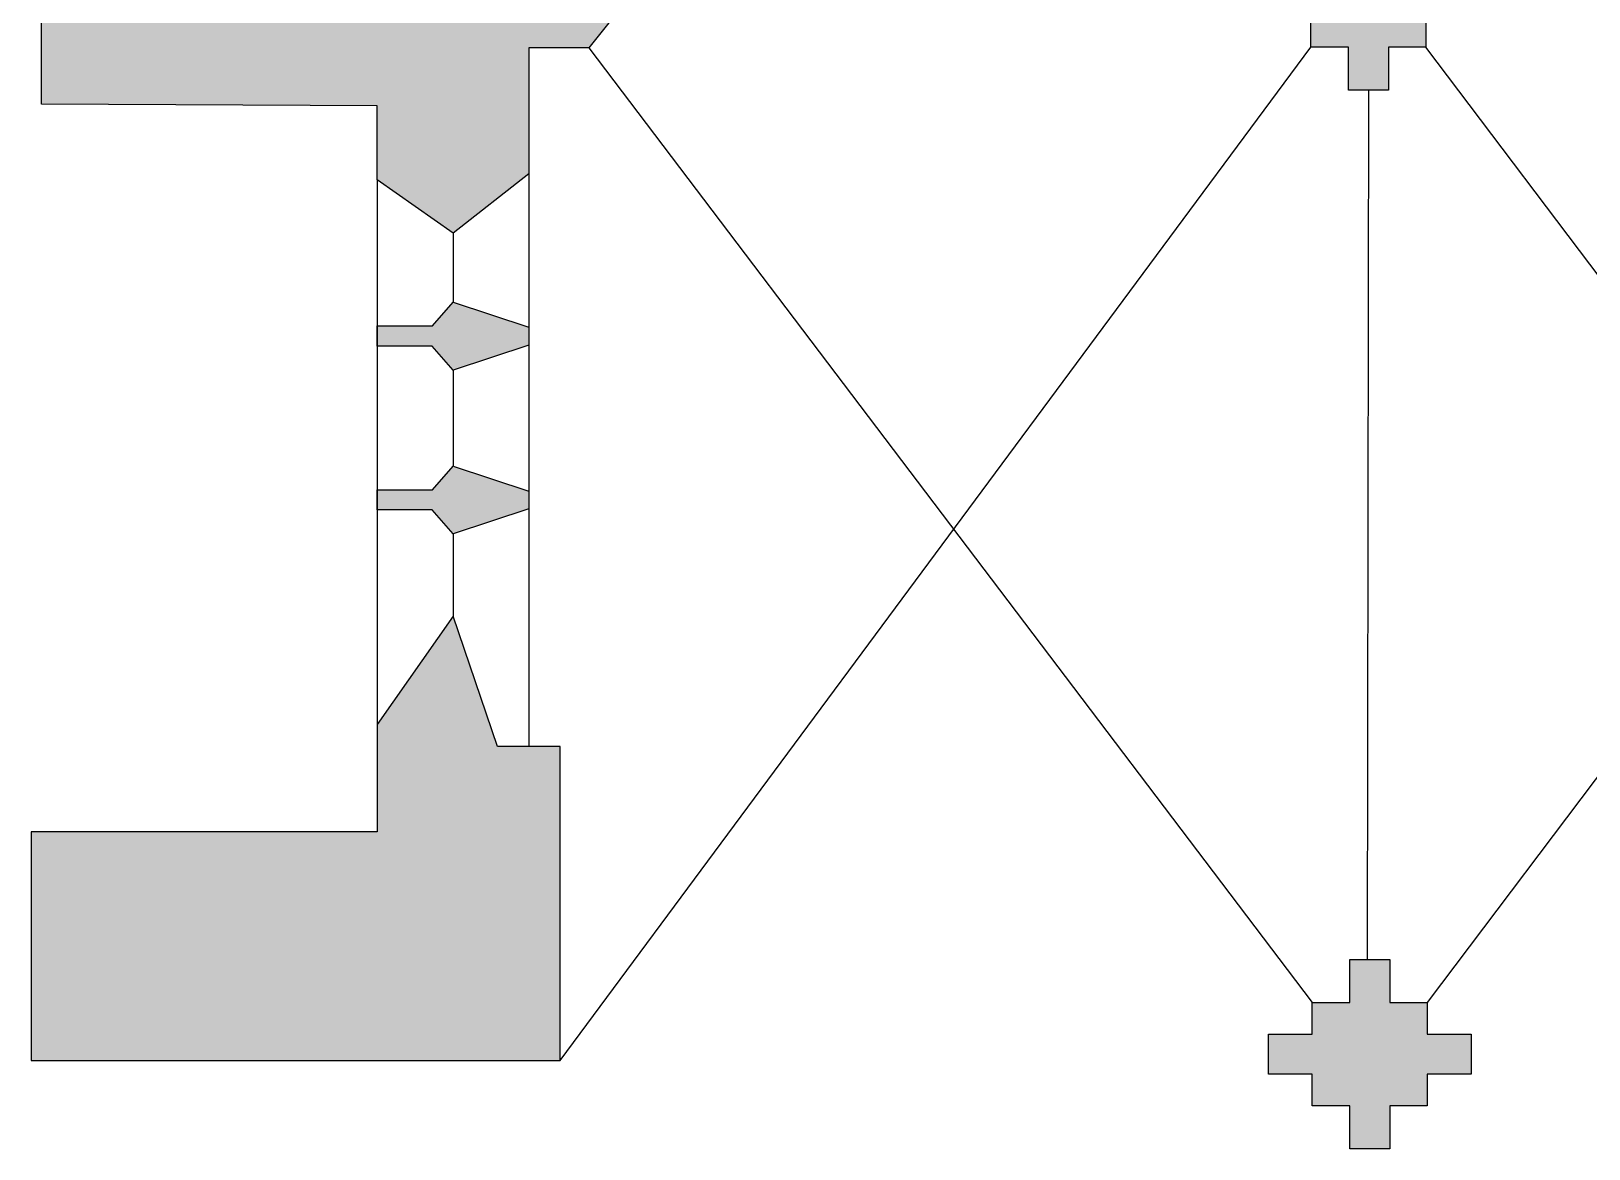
# Model space of a CAD drawing. Extents: x 309 to 370, y -277 to -28.
# Drawn here: x 313.1 to 326.28, y -277.01 to -267.55 of the extents above; entities that cross this region are included whole.
import ezdxf

# ---------------------------------------------------------------- set-up
doc = ezdxf.new("R2010")
doc.units = 0
for name, color, linetype in [('BASE_PLAN', 7, 'CONTINUOUS'), ('POCHE', 7, 'CONTINUOUS'), ('VAULT_LINES', 7, 'CONTINUOUS')]:
    doc.layers.add(name, color=color, linetype=linetype)

# ---------------------------------------------------------------- blocks, each defined once
blk = doc.blocks.new('*U27')
at = {"layer": 'POCHE', "linetype": 'CONTINUOUS'}
for points in [[(316.671, -271.807), (316.496, -271.434), (316.671, -271.235)], [(316.671, -271.807), (316.671, -271.235), (317.311, -271.596)], [(317.311, -271.596), (316.671, -271.235), (317.311, -271.445)], [(316.028, -271.605), (316.028, -271.434), (316.494, -271.605)], [(316.494, -271.605), (316.028, -271.434), (316.494, -271.434)], [(316.494, -271.605), (316.494, -271.434), (316.496, -271.607)], [(316.496, -271.607), (316.494, -271.434), (316.496, -271.434)], [(316.496, -271.607), (316.496, -271.434), (316.671, -271.807)]]:
    blk.add_solid(points, dxfattribs=at)
blk = doc.blocks.new('*U28')
at = {"layer": 'POCHE', "linetype": 'CONTINUOUS'}
for points in [[(316.671, -270.421), (316.496, -270.047), (316.671, -269.848)], [(316.671, -270.421), (316.671, -269.848), (317.311, -270.21)], [(317.311, -270.21), (316.671, -269.848), (317.311, -270.059)], [(316.028, -270.219), (316.028, -270.047), (316.494, -270.219)], [(316.494, -270.219), (316.028, -270.047), (316.494, -270.047)], [(316.494, -270.219), (316.494, -270.047), (316.496, -270.221)], [(316.496, -270.221), (316.494, -270.047), (316.496, -270.047)], [(316.496, -270.221), (316.496, -270.047), (316.671, -270.421)]]:
    blk.add_solid(points, dxfattribs=at)
blk = doc.blocks.new('*U47')
at = {"layer": 'POCHE', "linetype": 'CONTINUOUS'}
for points in [[(316.671, -276.264), (316.028, -273.421), (316.671, -272.504)], [(316.671, -276.264), (316.671, -272.504), (317.047, -276.264)], [(317.047, -276.264), (316.671, -272.504), (317.047, -273.606)], [(316.028, -274.33), (316.028, -273.421), (316.671, -276.264)], [(317.047, -276.264), (317.047, -273.606), (317.576, -276.264)], [(317.576, -276.264), (317.047, -273.606), (317.576, -273.606)], [(313.1, -276.264), (313.1, -274.33), (316.028, -276.264)], [(316.028, -276.264), (313.1, -274.33), (316.028, -274.33)], [(316.028, -276.264), (316.028, -274.33), (316.671, -276.264)]]:
    blk.add_solid(points, dxfattribs=at)
blk = doc.blocks.new('*U48')
at = {"layer": 'POCHE', "linetype": 'CONTINUOUS'}
for points in [[(316.671, -269.262), (316.028, -265.689), (316.671, -265.239)], [(316.671, -269.262), (316.671, -265.239), (317.311, -268.761)], [(317.311, -266.807), (316.671, -265.239), (317.311, -265.74)], [(317.311, -268.761), (316.671, -265.239), (317.311, -267.694)], [(317.311, -267.694), (316.671, -265.239), (317.311, -266.807)], [(316.028, -266.317), (316.028, -265.689), (316.671, -269.262)], [(316.028, -268.184), (313.189, -266.331), (316.028, -266.317)], [(313.189, -268.17), (313.189, -266.331), (316.028, -268.184)], [(316.028, -268.184), (316.028, -266.317), (316.671, -269.262)], [(317.311, -267.694), (317.311, -266.807), (317.819, -267.694)], [(317.819, -267.694), (317.311, -266.807), (317.819, -266.807)], [(317.819, -267.694), (317.819, -266.807), (318.173, -267.25)], [(316.028, -268.811), (316.028, -268.184), (316.671, -269.262)]]:
    blk.add_solid(points, dxfattribs=at)
blk = doc.blocks.new('*U49')
at = {"layer": 'POCHE', "linetype": 'CONTINUOUS'}
for points in [[(324.259, -275.775), (324.259, -275.411), (324.597, -277.013)], [(324.597, -275.775), (324.259, -275.411), (324.597, -275.411)], [(324.597, -277.013), (324.259, -275.411), (324.597, -276.648)], [(324.597, -276.648), (324.259, -275.411), (324.597, -275.775)], [(323.941, -276.043), (323.941, -275.775), (324.259, -276.648)], [(324.259, -276.648), (323.941, -275.775), (324.259, -275.775)], [(324.259, -276.648), (324.259, -275.775), (324.597, -277.013)], [(324.597, -276.648), (324.597, -275.775), (324.914, -276.648)], [(324.914, -276.043), (324.597, -275.775), (324.914, -275.775)], [(324.914, -276.648), (324.597, -275.775), (324.914, -276.38)], [(324.914, -276.38), (324.597, -275.775), (324.914, -276.043)], [(323.571, -276.38), (323.571, -276.043), (323.941, -276.38)], [(323.941, -276.38), (323.571, -276.043), (323.941, -276.043)], [(323.941, -276.38), (323.941, -276.043), (324.259, -276.648)], [(324.914, -276.38), (324.914, -276.043), (325.285, -276.38)], [(325.285, -276.38), (324.914, -276.043), (325.285, -276.043)], [(323.941, -276.648), (323.941, -276.38), (324.259, -276.648)], [(324.259, -277.013), (324.259, -276.648), (324.597, -277.013)]]:
    blk.add_solid(points, dxfattribs=at)
blk = doc.blocks.new('*U50')
at = {"layer": 'POCHE', "linetype": 'CONTINUOUS'}
for points in [[(324.248, -266.814), (324.248, -266.449), (324.586, -268.051)], [(324.586, -266.814), (324.248, -266.449), (324.586, -266.449)], [(324.586, -268.051), (324.248, -266.449), (324.586, -267.687)], [(324.586, -267.687), (324.248, -266.449), (324.586, -266.814)], [(323.93, -267.082), (323.93, -266.814), (324.248, -267.687)], [(324.248, -267.687), (323.93, -266.814), (324.248, -266.814)], [(324.248, -267.687), (324.248, -266.814), (324.586, -268.051)], [(324.586, -267.687), (324.586, -266.814), (324.903, -267.687)], [(324.903, -267.082), (324.586, -266.814), (324.903, -266.814)], [(324.903, -267.687), (324.586, -266.814), (324.903, -267.419)], [(324.903, -267.419), (324.586, -266.814), (324.903, -267.082)], [(323.56, -267.419), (323.56, -267.082), (323.93, -267.419)], [(323.93, -267.419), (323.56, -267.082), (323.93, -267.082)], [(323.93, -267.419), (323.93, -267.082), (324.248, -267.687)], [(324.903, -267.419), (324.903, -267.082), (325.274, -267.419)], [(325.274, -267.419), (324.903, -267.082), (325.274, -267.082)], [(323.93, -267.687), (323.93, -267.419), (324.248, -267.687)], [(324.248, -268.051), (324.248, -267.687), (324.586, -268.051)]]:
    blk.add_solid(points, dxfattribs=at)

msp = doc.modelspace()

# ---------------------------------------------------------------- linework, layer by layer
at = {"layer": 'BASE_PLAN'}
for p, q in [((313.189, -268.17), (313.189, -266.331)), ((318.173, -267.25), (317.819, -267.694)), ((323.93, -267.687), (323.93, -267.419)), ((324.903, -267.419), (324.903, -267.687)), ((317.819, -267.694), (317.311, -267.694)), ((317.311, -267.694), (317.311, -268.761)), ((324.248, -267.687), (323.93, -267.687)), ((324.248, -268.051), (324.248, -267.687)), ((324.903, -267.687), (324.586, -267.687)), ((324.586, -267.687), (324.586, -268.051)), ((324.586, -268.051), (324.248, -268.051)), ((316.028, -268.184), (313.189, -268.17)), ((316.028, -268.811), (316.028, -268.184)), ((317.311, -268.761), (316.671, -269.262)), ((317.311, -268.761), (317.311, -273.606)), ((316.028, -268.811), (316.028, -273.421)), ((316.671, -269.262), (316.028, -268.811)), ((316.671, -269.262), (316.671, -269.847)), ((316.496, -270.047), (316.671, -269.848)), ((316.671, -269.848), (317.311, -270.059)), ((316.028, -270.219), (316.028, -270.047)), ((316.028, -270.047), (316.496, -270.047)), ((317.311, -270.059), (317.311, -270.21)), ((316.494, -270.219), (316.028, -270.219)), ((316.671, -270.421), (316.494, -270.219)), ((317.311, -270.21), (316.671, -270.421)), ((316.671, -270.419), (316.671, -271.233)), ((316.496, -271.434), (316.671, -271.235)), ((316.671, -271.235), (317.311, -271.445)), ((316.028, -271.605), (316.028, -271.434)), ((316.028, -271.434), (316.496, -271.434)), ((317.311, -271.445), (317.311, -271.596)), ((316.494, -271.605), (316.028, -271.605)), ((316.671, -271.807), (316.494, -271.605)), ((317.311, -271.596), (316.671, -271.807)), ((316.671, -271.806), (316.671, -272.504)), ((316.671, -272.504), (316.028, -273.421)), ((317.047, -273.606), (316.671, -272.504)), ((316.028, -273.421), (316.028, -274.33)), ((317.576, -273.606), (317.047, -273.606)), ((317.576, -276.264), (317.576, -273.606)), ((316.028, -274.33), (313.1, -274.33)), ((313.1, -274.33), (313.1, -276.264)), ((324.259, -275.775), (324.259, -275.411)), ((324.259, -275.411), (324.597, -275.411)), ((324.597, -275.411), (324.597, -275.775)), ((323.941, -276.043), (323.941, -275.775)), ((323.941, -275.775), (324.259, -275.775)), ((324.597, -275.775), (324.914, -275.775)), ((324.914, -275.775), (324.914, -276.043)), ((323.571, -276.38), (323.571, -276.043)), ((323.571, -276.043), (323.941, -276.043)), ((324.914, -276.043), (325.285, -276.043)), ((325.285, -276.043), (325.285, -276.38)), ((313.1, -276.264), (317.576, -276.264)), ((323.941, -276.38), (323.571, -276.38)), ((323.941, -276.648), (323.941, -276.38)), ((325.285, -276.38), (324.914, -276.38)), ((324.914, -276.38), (324.914, -276.648)), ((324.259, -276.648), (323.941, -276.648)), ((324.259, -277.013), (324.259, -276.648)), ((324.914, -276.648), (324.597, -276.648)), ((324.597, -276.648), (324.597, -277.013)), ((324.597, -277.013), (324.259, -277.013))]:
    msp.add_line(p, q, dxfattribs=at)
at = {"layer": 'VAULT_LINES'}
for p, q in [((317.576, -276.264), (323.93, -267.687)), ((317.819, -267.694), (323.941, -275.775)), ((331.004, -275.775), (324.903, -267.687)), ((331.004, -267.687), (324.914, -275.775)), ((324.417, -268.051), (324.407, -275.411))]:
    msp.add_line(p, q, dxfattribs=at)

# ---------------------------------------------------------------- block references
at = {"layer": 'POCHE'}
for name in ['*U48', '*U50', '*U28', '*U27', '*U47', '*U49']:
    msp.add_blockref(name, (0, 0), dxfattribs=at)

doc.saveas('drawing.dxf')
